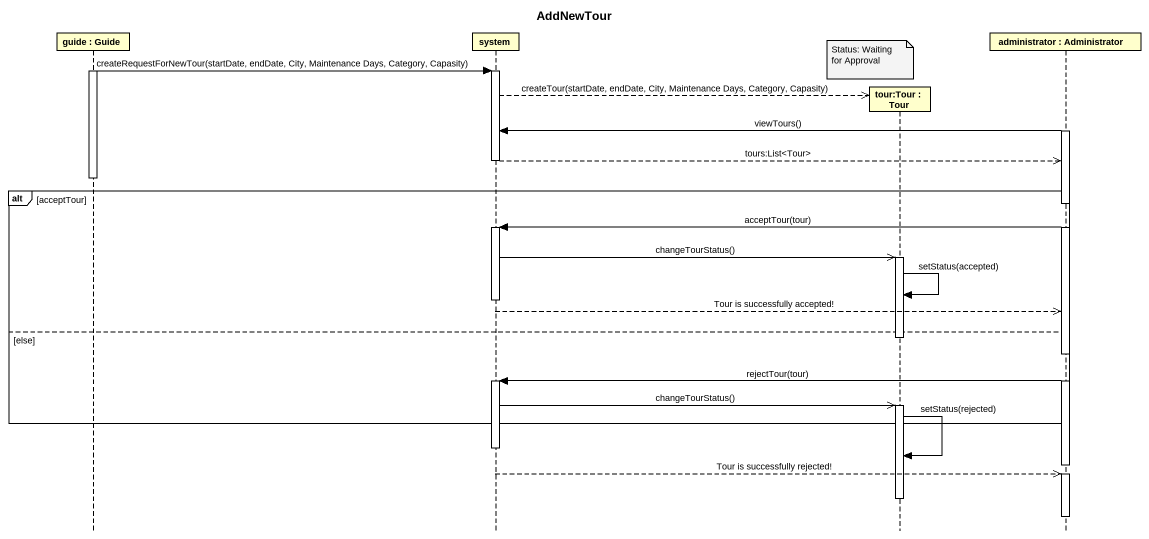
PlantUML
@startuml
title AddNewTour
hide footbox
participant "guide : Guide" as guide
participant system
participant "tour:Tour : Tour" as tour_Tour
participant "administrator : Administrator" as administrator

note over tour_Tour : Status: Waiting for Approval
activate guide
guide -> system : createRequestForNewTour(startDate, endDate, City, Maintenance Days, Category, Capasity)
activate system
system -->> tour_Tour ** : createTour(startDate, endDate, City, Maintenance Days, Category, Capasity)
activate administrator
administrator -> system : viewTours()
system -->> administrator : tours:List<Tour>
deactivate system
deactivate guide
alt acceptTour
  administrator -> system : acceptTour(tour)
  activate system
  system ->> tour_Tour : changeTourStatus()
  activate tour_Tour
  tour_Tour -> tour_Tour : setStatus(accepted)
  deactivate system
  system -->> administrator : Tour is successfully accepted!
else else
  deactivate tour_Tour
  administrator -> system : rejectTour(tour)
  activate system
  system ->> tour_Tour : changeTourStatus()
  activate tour_Tour
end
deactivate system
tour_Tour -> tour_Tour : setStatus(rejected)
deactivate administrator
system -->> administrator : Tour is successfully rejected!
activate administrator
deactivate tour_Tour
deactivate administrator
@enduml
